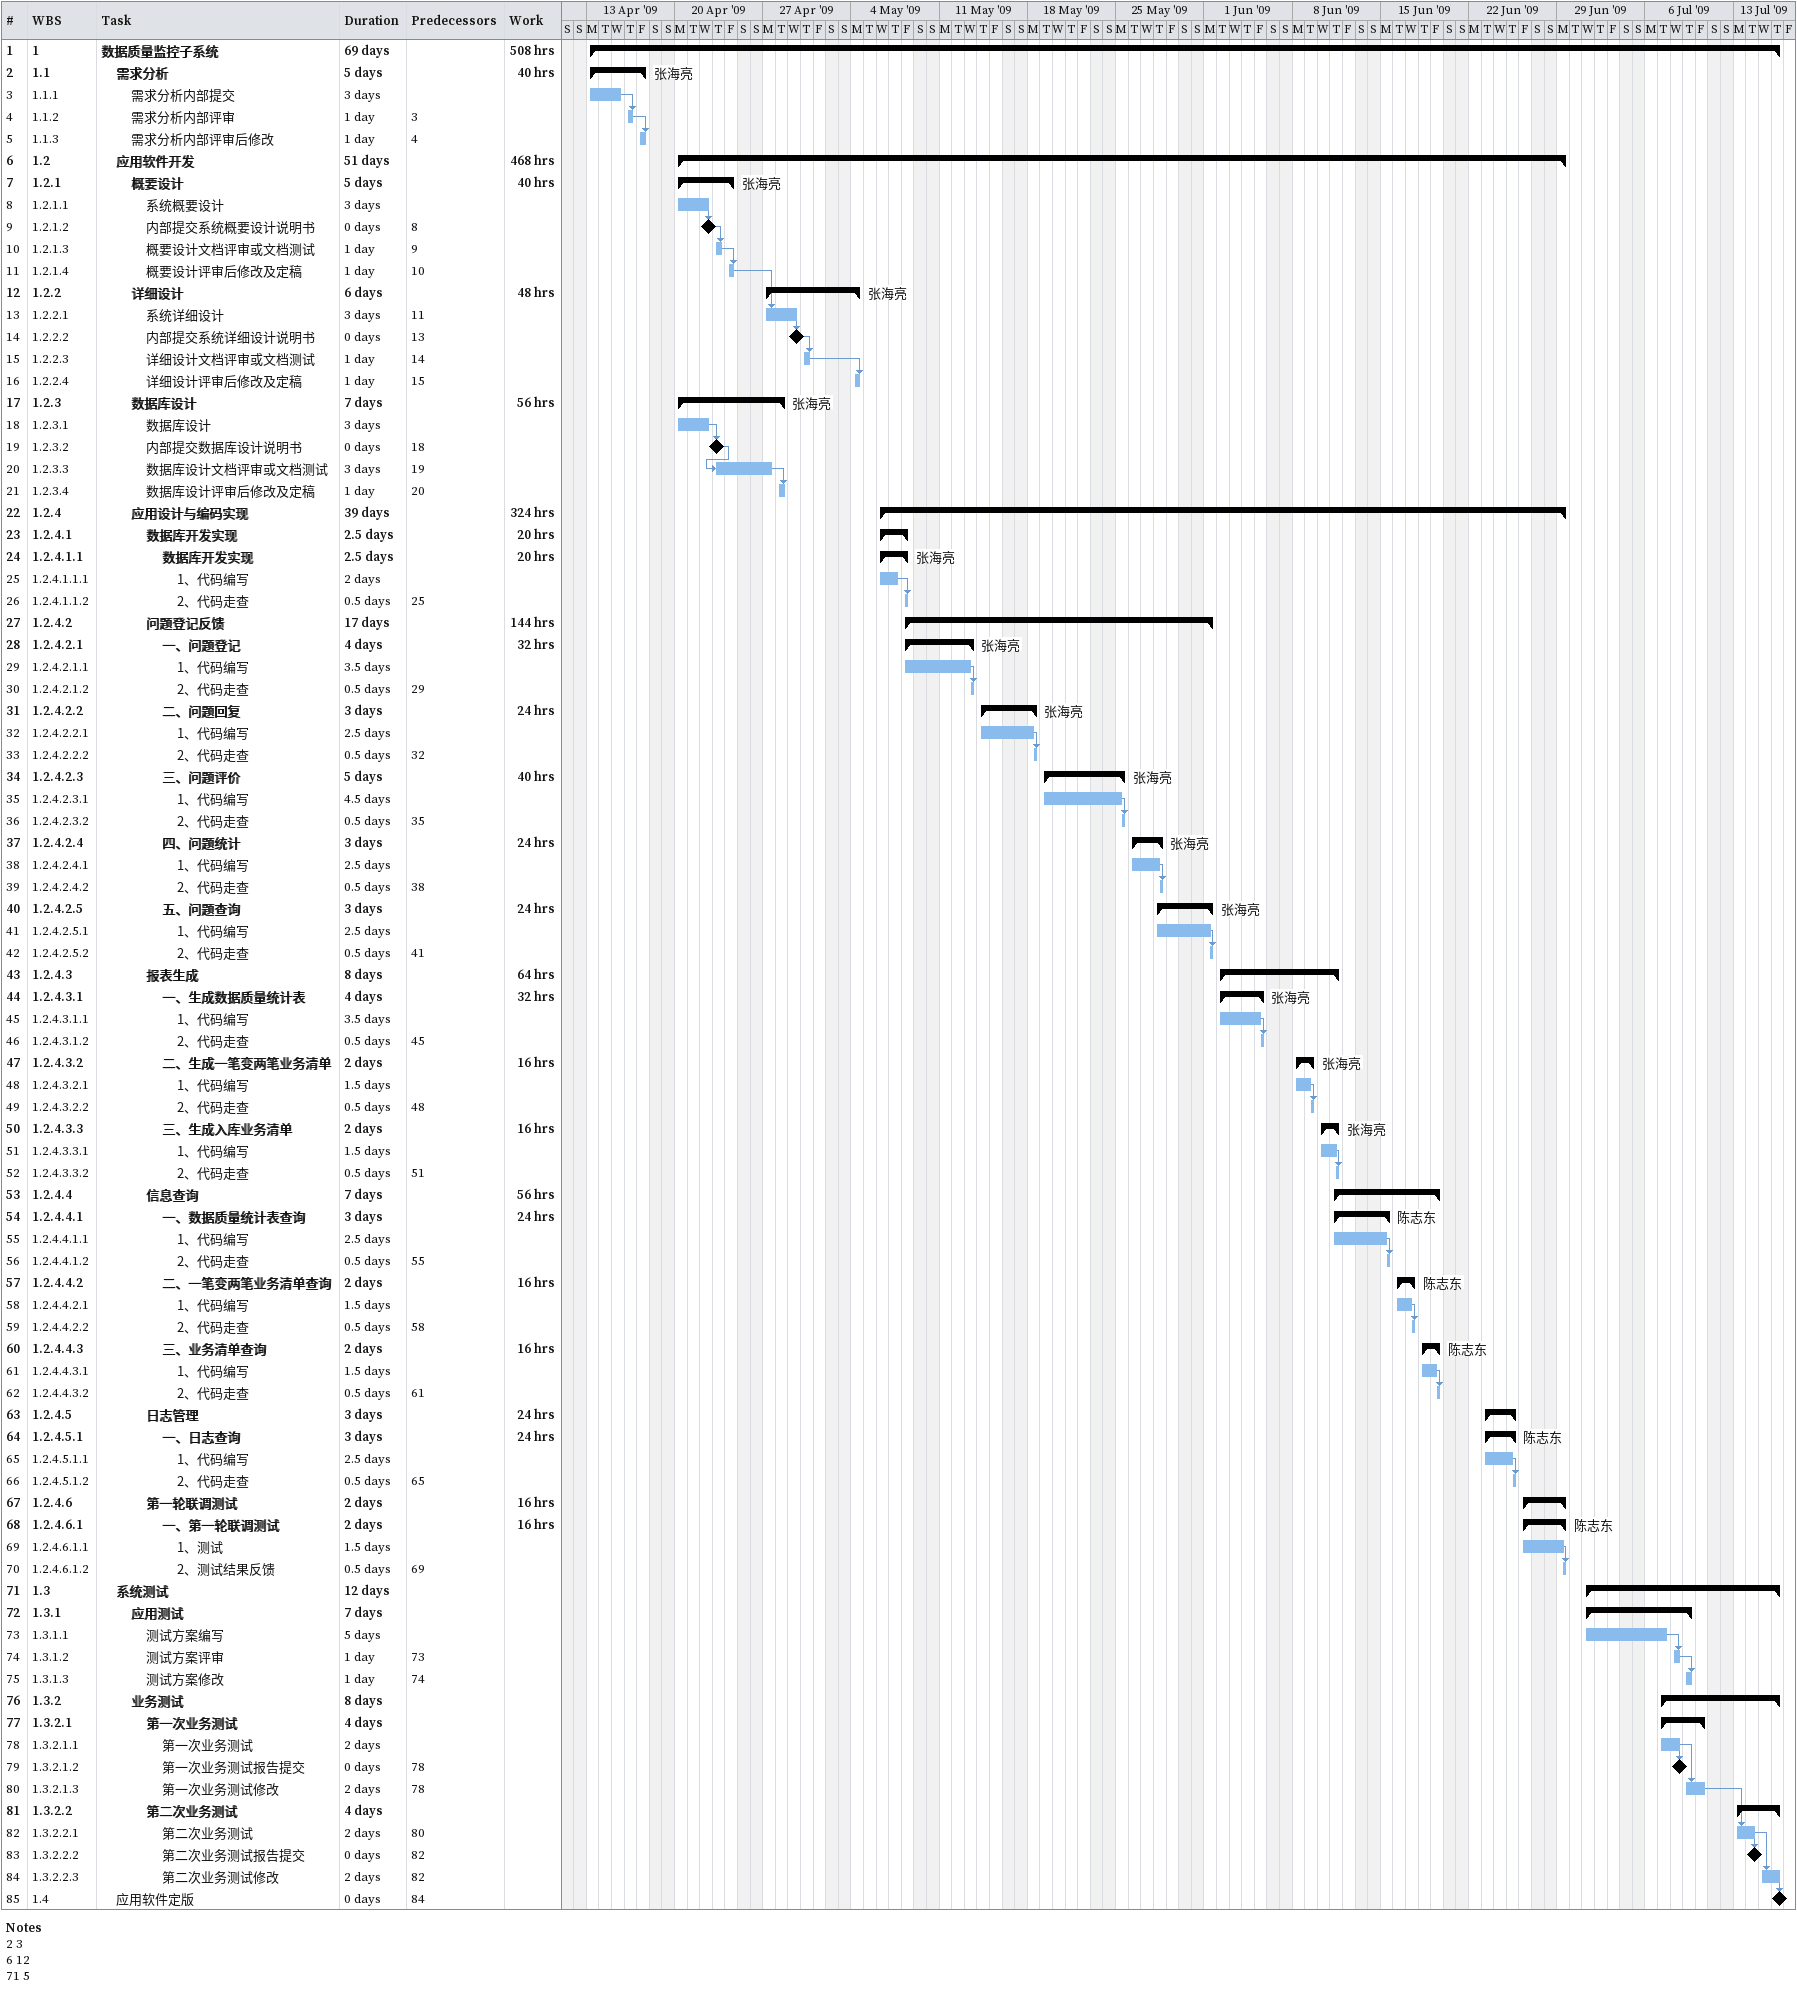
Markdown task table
| ID | WBS | Task | Duration | Start | Finish | Predecessors | Resources | Work (h) |
|---|---|---|---|---|---|---|---|---|
| 1 | 1 | **数据质量监控子系统** | 69d | 2009-04-13 | 2009-07-16 |  |  | 508 |
| 2 | 1.1 | **需求分析** | 5d | 2009-04-13 | 2009-04-17 |  | 张海亮 | 40 |
| 3 | 1.1.1 | 需求分析内部提交 | 3d | 2009-04-13 | 2009-04-15 |  |  |  |
| 4 | 1.1.2 | 需求分析内部评审 | 1d | 2009-04-16 | 2009-04-16 | 3 |  |  |
| 5 | 1.1.3 | 需求分析内部评审后修改 | 1d | 2009-04-17 | 2009-04-17 | 4 |  |  |
| 6 | 1.2 | **应用软件开发** | 51d | 2009-04-20 | 2009-06-29 |  |  | 468 |
| 7 | 1.2.1 | **概要设计** | 5d | 2009-04-20 | 2009-04-24 |  | 张海亮 | 40 |
| 8 | 1.2.1.1 | 系统概要设计 | 3d | 2009-04-20 | 2009-04-22 |  |  |  |
| 9 | 1.2.1.2 | 内部提交系统概要设计说明书 | 0d | 2009-04-22 | 2009-04-22 | 8 |  |  |
| 10 | 1.2.1.3 | 概要设计文档评审或文档测试 | 1d | 2009-04-23 | 2009-04-23 | 9 |  |  |
| 11 | 1.2.1.4 | 概要设计评审后修改及定稿 | 1d | 2009-04-24 | 2009-04-24 | 10 |  |  |
| 12 | 1.2.2 | **详细设计** | 6d | 2009-04-27 | 2009-05-04 |  | 张海亮 | 48 |
| 13 | 1.2.2.1 | 系统详细设计 | 3d | 2009-04-27 | 2009-04-29 | 11 |  |  |
| 14 | 1.2.2.2 | 内部提交系统详细设计说明书 | 0d | 2009-04-29 | 2009-04-29 | 13 |  |  |
| 15 | 1.2.2.3 | 详细设计文档评审或文档测试 | 1d | 2009-04-30 | 2009-04-30 | 14 |  |  |
| 16 | 1.2.2.4 | 详细设计评审后修改及定稿 | 1d | 2009-05-04 | 2009-05-04 | 15 |  |  |
| 17 | 1.2.3 | **数据库设计** | 7d | 2009-04-20 | 2009-04-28 |  | 张海亮 | 56 |
| 18 | 1.2.3.1 | 数据库设计 | 3d | 2009-04-20 | 2009-04-22 |  |  |  |
| 19 | 1.2.3.2 | 内部提交数据库设计说明书 | 0d | 2009-04-23 | 2009-04-23 | 18 |  |  |
| 20 | 1.2.3.3 | 数据库设计文档评审或文档测试 | 3d | 2009-04-23 | 2009-04-27 | 19 |  |  |
| 21 | 1.2.3.4 | 数据库设计评审后修改及定稿 | 1d | 2009-04-28 | 2009-04-28 | 20 |  |  |
| 22 | 1.2.4 | **应用设计与编码实现** | 39d | 2009-05-06 | 2009-06-29 |  |  | 324 |
| 23 | 1.2.4.1 | **数据库开发实现** | 2.5d | 2009-05-06 | 2009-05-08 |  |  | 20 |
| 24 | 1.2.4.1.1 | **数据库开发实现** | 2.5d | 2009-05-06 | 2009-05-08 |  | 张海亮 | 20 |
| 25 | 1.2.4.1.1.1 | 1、代码编写 | 2d | 2009-05-06 | 2009-05-07 |  |  |  |
| 26 | 1.2.4.1.1.2 | 2、代码走查 | 0.5d | 2009-05-08 | 2009-05-08 | 25 |  |  |
| 27 | 1.2.4.2 | **问题登记反馈** | 17d | 2009-05-08 | 2009-06-01 |  |  | 144 |
| 28 | 1.2.4.2.1 | **一、问题登记** | 4d | 2009-05-08 | 2009-05-13 |  | 张海亮 | 32 |
| 29 | 1.2.4.2.1.1 | 1、代码编写 | 3.5d | 2009-05-08 | 2009-05-13 |  |  |  |
| 30 | 1.2.4.2.1.2 | 2、代码走查 | 0.5d | 2009-05-13 | 2009-05-13 | 29 |  |  |
| 31 | 1.2.4.2.2 | **二、问题回复** | 3d | 2009-05-14 | 2009-05-18 |  | 张海亮 | 24 |
| 32 | 1.2.4.2.2.1 | 1、代码编写 | 2.5d | 2009-05-14 | 2009-05-18 |  |  |  |
| 33 | 1.2.4.2.2.2 | 2、代码走查 | 0.5d | 2009-05-18 | 2009-05-18 | 32 |  |  |
| 34 | 1.2.4.2.3 | **三、问题评价** | 5d | 2009-05-19 | 2009-05-25 |  | 张海亮 | 40 |
| 35 | 1.2.4.2.3.1 | 1、代码编写 | 4.5d | 2009-05-19 | 2009-05-25 |  |  |  |
| 36 | 1.2.4.2.3.2 | 2、代码走查 | 0.5d | 2009-05-25 | 2009-05-25 | 35 |  |  |
| 37 | 1.2.4.2.4 | **四、问题统计** | 3d | 2009-05-26 | 2009-05-28 |  | 张海亮 | 24 |
| 38 | 1.2.4.2.4.1 | 1、代码编写 | 2.5d | 2009-05-26 | 2009-05-28 |  |  |  |
| 39 | 1.2.4.2.4.2 | 2、代码走查 | 0.5d | 2009-05-28 | 2009-05-28 | 38 |  |  |
| 40 | 1.2.4.2.5 | **五、问题查询** | 3d | 2009-05-28 | 2009-06-01 |  | 张海亮 | 24 |
| 41 | 1.2.4.2.5.1 | 1、代码编写 | 2.5d | 2009-05-28 | 2009-06-01 |  |  |  |
| 42 | 1.2.4.2.5.2 | 2、代码走查 | 0.5d | 2009-06-01 | 2009-06-01 | 41 |  |  |
| 43 | 1.2.4.3 | **报表生成** | 8d | 2009-06-02 | 2009-06-11 |  |  | 64 |
| 44 | 1.2.4.3.1 | **一、生成数据质量统计表** | 4d | 2009-06-02 | 2009-06-05 |  | 张海亮 | 32 |
| 45 | 1.2.4.3.1.1 | 1、代码编写 | 3.5d | 2009-06-02 | 2009-06-05 |  |  |  |
| 46 | 1.2.4.3.1.2 | 2、代码走查 | 0.5d | 2009-06-05 | 2009-06-05 | 45 |  |  |
| 47 | 1.2.4.3.2 | **二、生成一笔变两笔业务清单** | 2d | 2009-06-08 | 2009-06-09 |  | 张海亮 | 16 |
| 48 | 1.2.4.3.2.1 | 1、代码编写 | 1.5d | 2009-06-08 | 2009-06-09 |  |  |  |
| 49 | 1.2.4.3.2.2 | 2、代码走查 | 0.5d | 2009-06-09 | 2009-06-09 | 48 |  |  |
| 50 | 1.2.4.3.3 | **三、生成入库业务清单** | 2d | 2009-06-10 | 2009-06-11 |  | 张海亮 | 16 |
| 51 | 1.2.4.3.3.1 | 1、代码编写 | 1.5d | 2009-06-10 | 2009-06-11 |  |  |  |
| 52 | 1.2.4.3.3.2 | 2、代码走查 | 0.5d | 2009-06-11 | 2009-06-11 | 51 |  |  |
| 53 | 1.2.4.4 | **信息查询** | 7d | 2009-06-11 | 2009-06-19 |  |  | 56 |
| 54 | 1.2.4.4.1 | **一、数据质量统计表查询** | 3d | 2009-06-11 | 2009-06-15 |  | 陈志东 | 24 |
| 55 | 1.2.4.4.1.1 | 1、代码编写 | 2.5d | 2009-06-11 | 2009-06-15 |  |  |  |
| 56 | 1.2.4.4.1.2 | 2、代码走查 | 0.5d | 2009-06-15 | 2009-06-15 | 55 |  |  |
| 57 | 1.2.4.4.2 | **二、一笔变两笔业务清单查询** | 2d | 2009-06-16 | 2009-06-17 |  | 陈志东 | 16 |
| 58 | 1.2.4.4.2.1 | 1、代码编写 | 1.5d | 2009-06-16 | 2009-06-17 |  |  |  |
| 59 | 1.2.4.4.2.2 | 2、代码走查 | 0.5d | 2009-06-17 | 2009-06-17 | 58 |  |  |
| 60 | 1.2.4.4.3 | **三、业务清单查询** | 2d | 2009-06-18 | 2009-06-19 |  | 陈志东 | 16 |
| 61 | 1.2.4.4.3.1 | 1、代码编写 | 1.5d | 2009-06-18 | 2009-06-19 |  |  |  |
| 62 | 1.2.4.4.3.2 | 2、代码走查 | 0.5d | 2009-06-19 | 2009-06-19 | 61 |  |  |
| 63 | 1.2.4.5 | **日志管理** | 3d | 2009-06-23 | 2009-06-25 |  |  | 24 |
| 64 | 1.2.4.5.1 | **一、日志查询** | 3d | 2009-06-23 | 2009-06-25 |  | 陈志东 | 24 |
| 65 | 1.2.4.5.1.1 | 1、代码编写 | 2.5d | 2009-06-23 | 2009-06-25 |  |  |  |
| 66 | 1.2.4.5.1.2 | 2、代码走查 | 0.5d | 2009-06-25 | 2009-06-25 | 65 |  |  |
| 67 | 1.2.4.6 | **第一轮联调测试** | 2d | 2009-06-26 | 2009-06-29 |  |  | 16 |
| 68 | 1.2.4.6.1 | **一、第一轮联调测试** | 2d | 2009-06-26 | 2009-06-29 |  | 陈志东 | 16 |
| 69 | 1.2.4.6.1.1 | 1、测试 | 1.5d | 2009-06-26 | 2009-06-29 |  |  |  |
| 70 | 1.2.4.6.1.2 | 2、测试结果反馈 | 0.5d | 2009-06-29 | 2009-06-29 | 69 |  |  |
| 71 | 1.3 | **系统测试** | 12d | 2009-07-01 | 2009-07-16 |  |  |  |
| 72 | 1.3.1 | **应用测试** | 7d | 2009-07-01 | 2009-07-09 |  |  |  |
| 73 | 1.3.1.1 | 测试方案编写 | 5d | 2009-07-01 | 2009-07-07 |  |  |  |
| 74 | 1.3.1.2 | 测试方案评审 | 1d | 2009-07-08 | 2009-07-08 | 73 |  |  |
| 75 | 1.3.1.3 | 测试方案修改 | 1d | 2009-07-09 | 2009-07-09 | 74 |  |  |
| 76 | 1.3.2 | **业务测试** | 8d | 2009-07-07 | 2009-07-16 |  |  |  |
| 77 | 1.3.2.1 | **第一次业务测试** | 4d | 2009-07-07 | 2009-07-10 |  |  |  |
| 78 | 1.3.2.1.1 | 第一次业务测试 | 2d | 2009-07-07 | 2009-07-08 |  |  |  |
| 79 | 1.3.2.1.2 | 第一次业务测试报告提交 | 0d | 2009-07-08 | 2009-07-08 | 78 |  |  |
| 80 | 1.3.2.1.3 | 第一次业务测试修改 | 2d | 2009-07-09 | 2009-07-10 | 78 |  |  |
| 81 | 1.3.2.2 | **第二次业务测试** | 4d | 2009-07-13 | 2009-07-16 |  |  |  |
| 82 | 1.3.2.2.1 | 第二次业务测试 | 2d | 2009-07-13 | 2009-07-14 | 80 |  |  |
| 83 | 1.3.2.2.2 | 第二次业务测试报告提交 | 0d | 2009-07-14 | 2009-07-14 | 82 |  |  |
| 84 | 1.3.2.2.3 | 第二次业务测试修改 | 2d | 2009-07-15 | 2009-07-16 | 82 |  |  |
| 85 | 1.4 | 应用软件定版 | 0d | 2009-07-16 | 2009-07-16 | 84 |  |  |

Notes
- 2: 3
- 6: 12
- 71: 5
